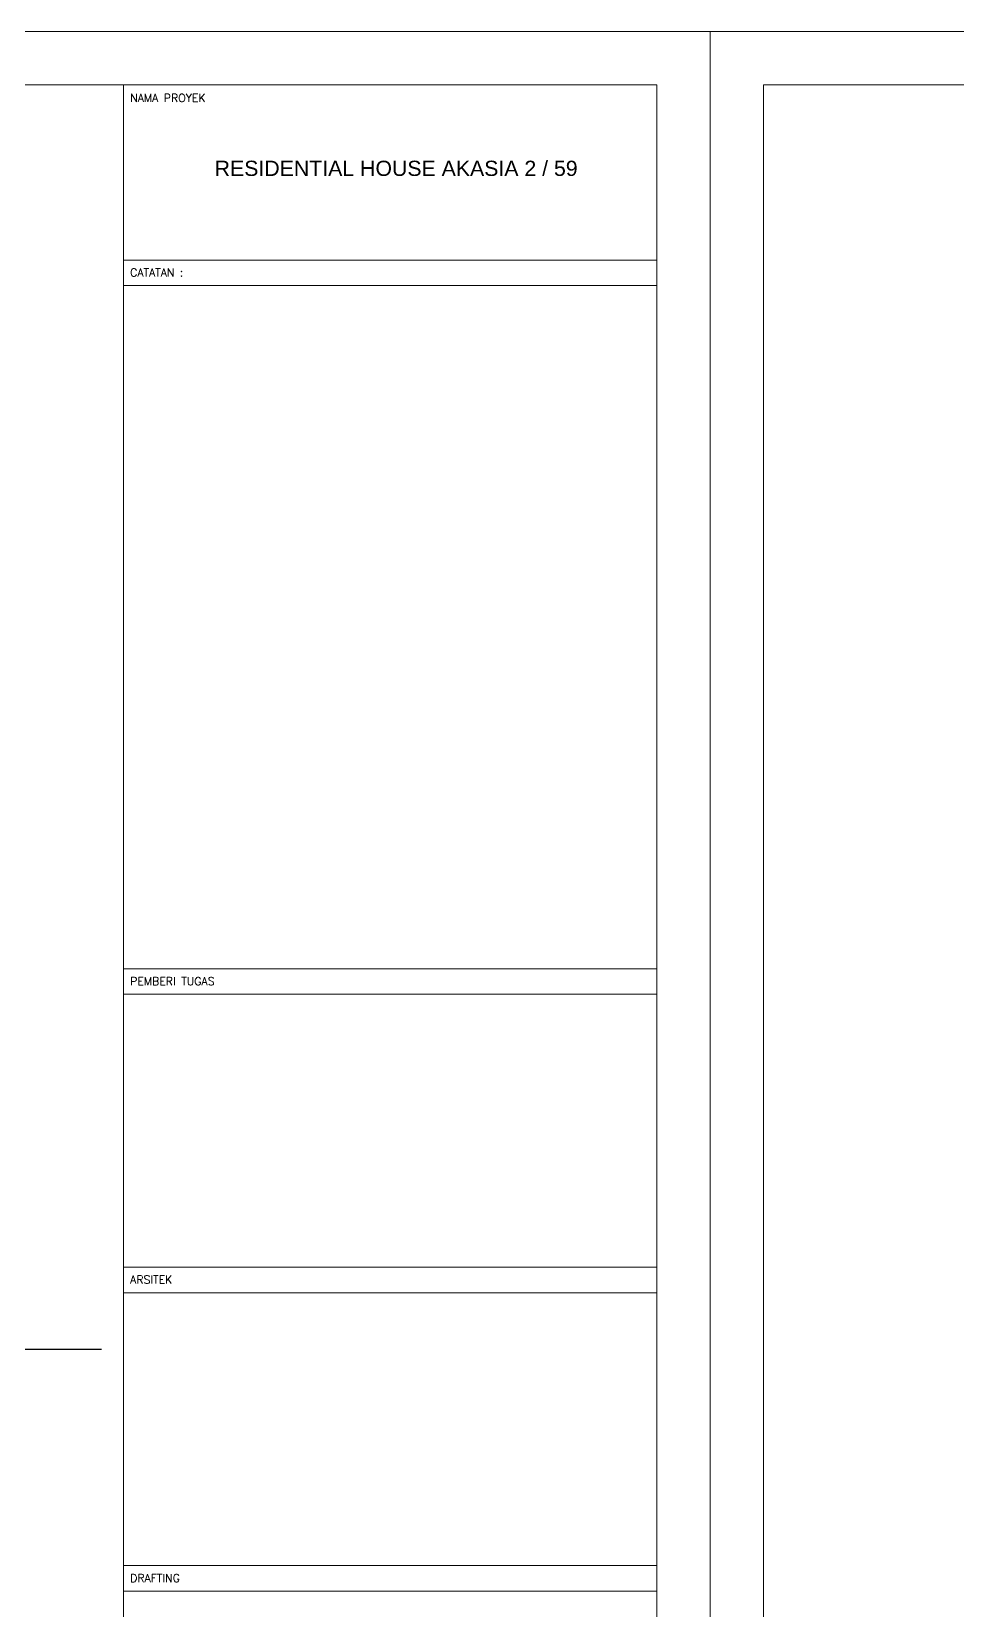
# Model space of a CAD drawing. Header units: millimetres. Extents: x 1252 to 32871, y -943 to 12244.
# Drawn here: x 14579 to 17966, y 6472 to 12244 of the extents above; entities that cross this region are included whole.
import ezdxf
from ezdxf.enums import TextEntityAlignment as Align
from ezdxf.xclip import XClip

# ---------------------------------------------------------------- set-up
doc = ezdxf.new("R2010")
doc.units = ezdxf.units.MM
doc.header["$MEASUREMENT"] = 0
doc.header["$XCLIPFRAME"] = 2
doc.linetypes.add('DASHED2', pattern=[0.375, 0.25, -0.125])
doc.linetypes.add('HIDDEN2', pattern=[0.1875, 0.125, -0.0625])
for name, color, linetype, lineweight in [('AS', 8, 'HIDDEN2', 5), ('KOP', 7, 'Continuous', 80), ('LEGEND', 1, 'DASHED2', 50), ('XR-KOP A3_MOZART$0$KOP-A1$0$A-GRSKOP', 1, 'Continuous', 5), ('XR-KOP A3_MOZART$0$KOP-A1$0$A-TXTKOP', 3, 'Continuous', 5)]:
    doc.layers.add(name, color=color, linetype=linetype, lineweight=lineweight)
doc.layers.add('NOT', color=1, linetype='Continuous')
doc.styles.add('HAND', font='ROMAND.SHX', dxfattribs={"width": 0.8, "height": 250})
doc.styles.add('NOTEXT1', font='arial.ttf')
doc.styles.add('NOTEXT2', font='arial.ttf')
doc.styles.add('NOTEXT4', font='arial.ttf')
doc.styles.add('style2', font='times.ttf', dxfattribs={"height": 0.18})
doc.styles.add('XR-KOP A3_MOZART$0$KOP-A1$0$ROMANS', font='romans.shx', dxfattribs={"height": 200})

# ---------------------------------------------------------------- blocks, each defined once
blk = doc.blocks.new('GRID')
at = {"layer": 'AS', "ltscale": 1000}
for p, q in [((1814236, 59434.1), (1830263, 59434.1)), ((1814236, 57751.2), (1830263, 57751.2))]:
    blk.add_line(p, q, dxfattribs=at)
blk = doc.blocks.new('GLGLLGLG65')
blk.add_blockref('GRID', (291478.5, -96549.5))
at = {"color": 4, "style": 'HAND'}
for tag, p in [('MASTER', (2111395.3, -36878.5)), ('WIC', (2111395.3, -37191.5)), ('K.TIDUR', (2115221.8, -37158.6)), ('UTAMA', (2115221.8, -37471.5)), ('FOYER', (2112191.1, -42384.4)), ('KIDS', (2109602.8, -42986)), ('WIC', (2109602.8, -43268.6)), ('KAMAR', (2114762.4, -45598.3)), ('ANAK', (2114762.4, -45848.7)), ('K.MANDI', (2109255.5, -45925.3)), ('ANAK', (2109255.5, -46236.8))]:
    blk.add_attdef(tag, text='', height=178.9, rotation=0, dxfattribs=at).set_placement(p, align=Align.MIDDLE)
blk = doc.blocks.new('hsdh')
at = {"layer": 'XR-KOP A3_MOZART$0$KOP-A1$0$A-GRSKOP', "linetype": 'Continuous', "lineweight": 5}
for p, q in [((140385, 56660), (140385, 82138)), ((140385, 80618), (145017, 80618)), ((140385, 74466), (145017, 74466)), ((140385, 74244), (145017, 74244)), ((140385, 71876), (145017, 71876)), ((140385, 71654), (145017, 71654)), ((140385, 69286), (145017, 69286)), ((140385, 69063), (145017, 69063))]:
    blk.add_line(p, q, dxfattribs=at)
at = {"layer": 'XR-KOP A3_MOZART$0$KOP-A1$0$A-GRSKOP', "color": 0, "linetype": 'Continuous', "lineweight": 5}
blk.add_lwpolyline([(145480, 82601), (107945, 82601), (107945, 56197), (145480, 56197)], close=True, dxfattribs=at)
at = {"layer": 'XR-KOP A3_MOZART$0$KOP-A1$0$A-GRSKOP', "color": 5, "linetype": 'Continuous', "lineweight": 5}
blk.add_lwpolyline([(145017, 82138), (108409, 82138), (108409, 56660), (145017, 56660)], close=True, dxfattribs=at)
at = {"layer": 'XR-KOP A3_MOZART$0$KOP-A1$0$A-GRSKOP', "linetype": 'Continuous', "lineweight": 5}
blk.add_lwpolyline([(145017, 80396), (140385, 80396)], dxfattribs=at)
at = {"layer": 'KOP', "color": 7, "insert": (141177, 81480), "char_height": 132.26, "attachment_point": 1, "style": 'style2'}
blk.add_mtext('{\\fArial|b0|i0|c0|p34;RESIDENTIAL HOUSE AKASIA 2 / 59}', dxfattribs=at)
at = {"layer": 'XR-KOP A3_MOZART$0$KOP-A1$0$A-TXTKOP', "lineweight": 5, "style": 'XR-KOP A3_MOZART$0$KOP-A1$0$ROMANS'}
for s, height, p in [('NAMA PROYEK', 69.49, (140443, 81990)), ('CATATAN :', 69.5, (140443, 80475)), ('PEMBERI TUGAS', 69.49, (140443, 74323)), ('ARSITEK', 69.5, (140443, 71733)), ('DRAFTING', 69.5, (140443, 69142))]:
    blk.add_text(s, height=height, dxfattribs=at).set_placement(p)
blk = doc.blocks.new('NOT-28-ADI')
at = {"const_width": 50}
blk.add_lwpolyline([(-750, 0), (750, 0)], dxfattribs=at)
blk.add_circle((0, 0), 750)
at = {"layer": 'NOT'}
blk.add_line((750, 0), (12100, 0), dxfattribs=at)
at = {"color": 5, "style": 'NOTEXT4'}
for tag, p in [('JDL1', (988, 765)), ('JDL2', (988, 250))]:
    blk.add_attdef(tag, p, '', height=350, dxfattribs=at)
at = {"color": 5, "style": 'NOTEXT4', "width": 0.85}
blk.add_attdef('NO', text='', height=300, dxfattribs=at).set_placement((68, 360), align=Align.MIDDLE_CENTER)
at = {"style": 'NOTEXT1', "width": 0.85}
blk.add_attdef('REF.', text='', height=200, dxfattribs=at).set_placement((0, -190), align=Align.TOP_CENTER)
blk.add_attdef('SCALE', (1020, -398), '', height=200, dxfattribs=at)
blk.add_attdef('ROOM', text='', height=200, dxfattribs=at).set_placement((3715, -388), align=Align.RIGHT)

msp = doc.modelspace()

# ---------------------------------------------------------------- block references
ref = msp.add_blockref('GLGLLGLG65', (-2103828, 45419.5))
XClip(ref).set_block_clipping_path([(2108127.1802460221, -41302.6115428364), (2110030.0980008249, -35642.6115428365)])
at = {"layer": 'LEGEND', "xscale": 0.4211921459593322, "yscale": 0.4211921459593322, "zscale": 0.4211921459593322}
for p in [(-44213.7, -22546.5), (-28404.4, -22546.5)]:
    msp.add_blockref('hsdh', p, dxfattribs=at)
at = {"layer": 'NOT'}
ref = msp.add_blockref('NOT-28-ADI', (12668.2, 7426.9), dxfattribs=dict(at, xscale=0.17906021255586, yscale=0.17906021255586, zscale=0.17906021255586))
ref.add_attrib('JDL2', 'POT B-B', (12845.1, 7471.7), dxfattribs={"layer": '0', "color": 5, "height": 62.67, "style": 'NOTEXT2'})
ref.add_attrib('SCALE', '1 : 25', (12850.8, 7355.7), dxfattribs={"layer": '0', "height": 35.81, "style": 'NOTEXT1', "width": 0.85})

doc.saveas('drawing.dxf')
